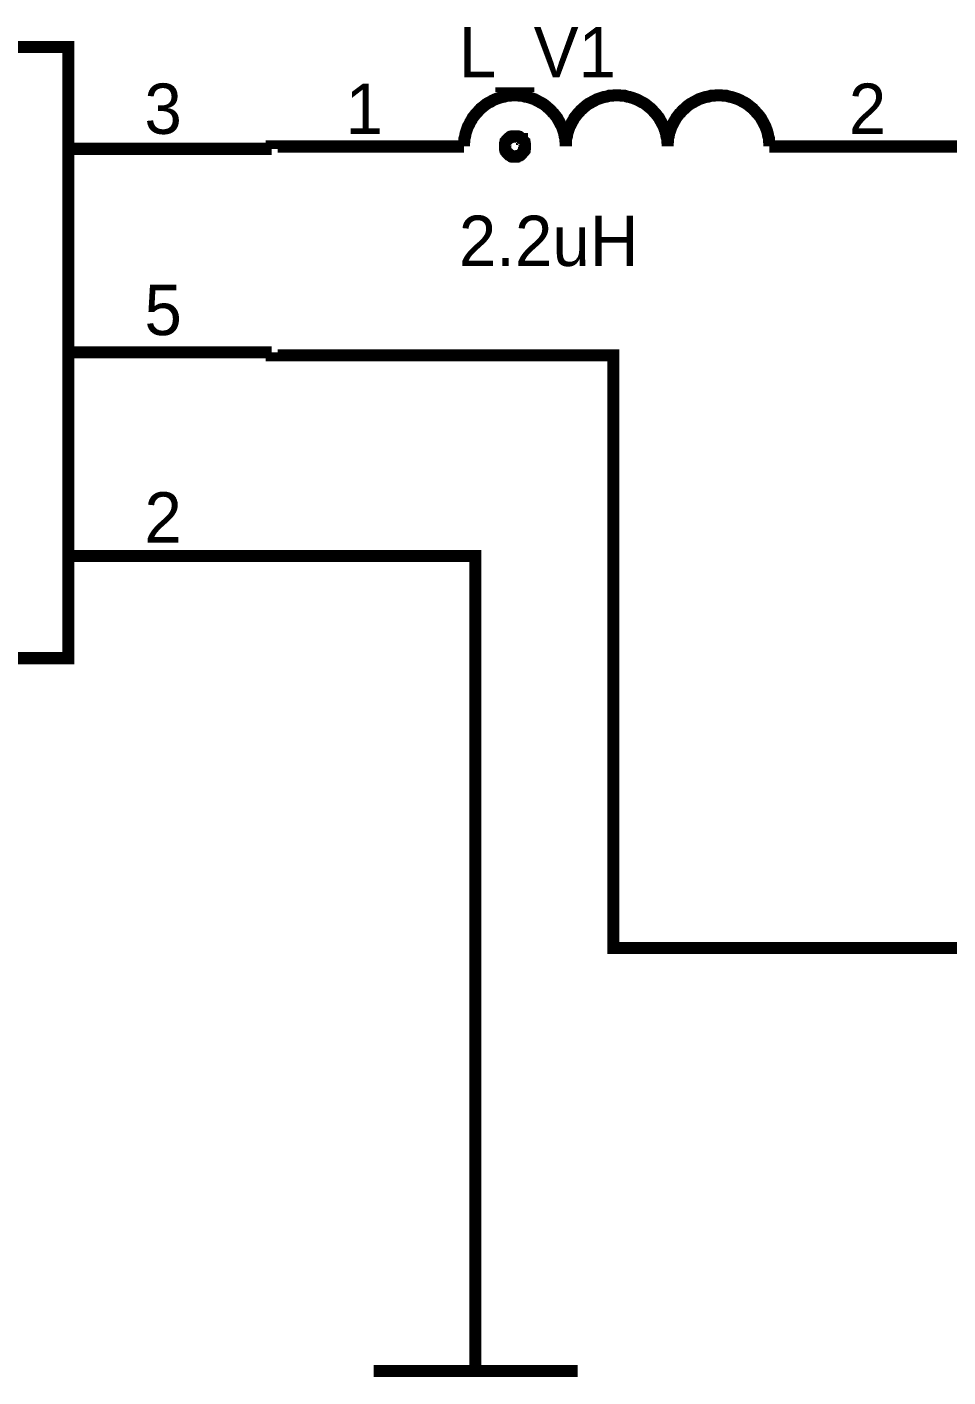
# Model space of a CAD drawing. Header units: inches. Extents: x 0 to 16.9, y 0 to 11.7.
# Drawn here: x 4.15 to 5.054, y 9.028 to 10.353 of the extents above; entities that cross this region are included whole.
import ezdxf

# ---------------------------------------------------------------- set-up
doc = ezdxf.new("R2010")
doc.units = ezdxf.units.IN
doc.header["$MEASUREMENT"] = 0
doc.layers.add('Sheet', color=255, linetype='Continuous')

msp = doc.modelspace()

# ---------------------------------------------------------------- linework, layer by layer
at = {"layer": 'Sheet'}
for points in [[(3.3901, 10.3336, 0.0118, 0.0118, 0), (4.1902, 10.3336, 0.0118, 0.0118, 0), (4.1902, 9.7335, 0.0118, 0.0118, 0), (3.3901, 9.7335, 0.0118, 0.0118, 0), (3.3901, 10.3336, 0.0118, 0.0118, 0)], [(3.3901, 10.3336, 0.0039, 0.0039, 0), (3.3901, 9.7335, 0.0039, 0.0039, 0), (4.1902, 9.7335, 0.0039, 0.0039, 0), (4.1902, 10.3336, 0.0039, 0.0039, 0), (3.3901, 10.3336, 0.0039, 0.0039, 0), (3.3901, 10.3336, 0.0039, 0.0039, 0)]]:
    msp.add_lwpolyline(points, format="xyseb", close=True, dxfattribs=at)
for points in [[(4.6284, 10.2861, 0.0118, 0.0118, 0), (4.6257, 10.2861, 0.0118, 0.0118, 0), (4.6234, 10.2857, 0.0118, 0.0118, 0), (4.6207, 10.2857, 0.0118, 0.0118, 0), (4.6184, 10.2849, 0.0118, 0.0118, 0), (4.6161, 10.2845, 0.0118, 0.0118, 0), (4.6137, 10.2838, 0.0118, 0.0118, 0), (4.6114, 10.283, 0.0118, 0.0118, 0), (4.6091, 10.2822, 0.0118, 0.0118, 0), (4.6068, 10.2811, 0.0118, 0.0118, 0), (4.6049, 10.2799, 0.0118, 0.0118, 0), (4.6026, 10.2788, 0.0118, 0.0118, 0), (4.6006, 10.2776, 0.0118, 0.0118, 0), (4.5987, 10.2761, 0.0118, 0.0118, 0), (4.5968, 10.2745, 0.0118, 0.0118, 0), (4.5948, 10.273, 0.0118, 0.0118, 0), (4.5933, 10.2714, 0.0118, 0.0118, 0), (4.5918, 10.2695, 0.0118, 0.0118, 0), (4.5902, 10.268, 0.0118, 0.0118, 0), (4.5887, 10.266, 0.0118, 0.0118, 0), (4.5871, 10.2641, 0.0118, 0.0118, 0), (4.586, 10.2618, 0.0118, 0.0118, 0), (4.5848, 10.2599, 0.0118, 0.0118, 0), (4.5837, 10.2575, 0.0118, 0.0118, 0), (4.5825, 10.2556, 0.0118, 0.0118, 0), (4.5817, 10.2533, 0.0118, 0.0118, 0), (4.581, 10.251, 0.0118, 0.0118, 0), (4.5802, 10.2487, 0.0118, 0.0118, 0), (4.5798, 10.246, 0.0118, 0.0118, 0), (4.579, 10.2436, 0.0118, 0.0118, 0), (4.579, 10.2409, 0.0118, 0.0118, 0), (4.5786, 10.2386, 0.0118, 0.0118, 0), (4.5786, 10.2359, 0.0118, 0.0118, 0)], [(4.6786, 10.2359, 0.0118, 0.0118, 0), (4.6786, 10.2386, 0.0118, 0.0118, 0), (4.6782, 10.2409, 0.0118, 0.0118, 0), (4.6782, 10.2436, 0.0118, 0.0118, 0), (4.6774, 10.246, 0.0118, 0.0118, 0), (4.677, 10.2487, 0.0118, 0.0118, 0), (4.6762, 10.251, 0.0118, 0.0118, 0), (4.6755, 10.2533, 0.0118, 0.0118, 0), (4.6747, 10.2556, 0.0118, 0.0118, 0), (4.6735, 10.2575, 0.0118, 0.0118, 0), (4.6724, 10.2599, 0.0118, 0.0118, 0), (4.6712, 10.2618, 0.0118, 0.0118, 0), (4.6701, 10.2641, 0.0118, 0.0118, 0), (4.6685, 10.266, 0.0118, 0.0118, 0), (4.667, 10.268, 0.0118, 0.0118, 0), (4.6654, 10.2695, 0.0118, 0.0118, 0), (4.6639, 10.2714, 0.0118, 0.0118, 0), (4.662, 10.273, 0.0118, 0.0118, 0), (4.6604, 10.2745, 0.0118, 0.0118, 0), (4.6585, 10.2761, 0.0118, 0.0118, 0), (4.6566, 10.2776, 0.0118, 0.0118, 0), (4.6543, 10.2788, 0.0118, 0.0118, 0), (4.6523, 10.2799, 0.0118, 0.0118, 0), (4.65, 10.2811, 0.0118, 0.0118, 0), (4.6481, 10.2822, 0.0118, 0.0118, 0), (4.6458, 10.283, 0.0118, 0.0118, 0), (4.6435, 10.2838, 0.0118, 0.0118, 0), (4.6411, 10.2845, 0.0118, 0.0118, 0), (4.6384, 10.2849, 0.0118, 0.0118, 0), (4.6361, 10.2857, 0.0118, 0.0118, 0), (4.6334, 10.2857, 0.0118, 0.0118, 0), (4.6311, 10.2861, 0.0118, 0.0118, 0), (4.6284, 10.2861, 0.0118, 0.0118, 0)], [(4.7287, 10.2861, 0.0118, 0.0118, 0), (4.726, 10.2861, 0.0118, 0.0118, 0), (4.7237, 10.2857, 0.0118, 0.0118, 0), (4.721, 10.2857, 0.0118, 0.0118, 0), (4.7187, 10.2849, 0.0118, 0.0118, 0), (4.716, 10.2845, 0.0118, 0.0118, 0), (4.7137, 10.2838, 0.0118, 0.0118, 0), (4.7113, 10.283, 0.0118, 0.0118, 0), (4.709, 10.2822, 0.0118, 0.0118, 0), (4.7071, 10.2811, 0.0118, 0.0118, 0), (4.7048, 10.2799, 0.0118, 0.0118, 0), (4.7029, 10.2788, 0.0118, 0.0118, 0), (4.7005, 10.2776, 0.0118, 0.0118, 0), (4.6986, 10.2761, 0.0118, 0.0118, 0), (4.6967, 10.2745, 0.0118, 0.0118, 0), (4.6951, 10.273, 0.0118, 0.0118, 0), (4.6932, 10.2714, 0.0118, 0.0118, 0), (4.6917, 10.2695, 0.0118, 0.0118, 0), (4.6901, 10.268, 0.0118, 0.0118, 0), (4.6886, 10.266, 0.0118, 0.0118, 0), (4.687, 10.2641, 0.0118, 0.0118, 0), (4.6859, 10.2618, 0.0118, 0.0118, 0), (4.6847, 10.2599, 0.0118, 0.0118, 0), (4.6836, 10.2575, 0.0118, 0.0118, 0), (4.6824, 10.2556, 0.0118, 0.0118, 0), (4.6816, 10.2533, 0.0118, 0.0118, 0), (4.6809, 10.251, 0.0118, 0.0118, 0), (4.6801, 10.2487, 0.0118, 0.0118, 0), (4.6797, 10.246, 0.0118, 0.0118, 0), (4.6789, 10.2436, 0.0118, 0.0118, 0), (4.6789, 10.2409, 0.0118, 0.0118, 0), (4.6786, 10.2386, 0.0118, 0.0118, 0), (4.6786, 10.2359, 0.0118, 0.0118, 0)], [(4.7785, 10.2359, 0.0118, 0.0118, 0), (4.7785, 10.2386, 0.0118, 0.0118, 0), (4.7781, 10.2409, 0.0118, 0.0118, 0), (4.7781, 10.2436, 0.0118, 0.0118, 0), (4.7773, 10.246, 0.0118, 0.0118, 0), (4.7769, 10.2487, 0.0118, 0.0118, 0), (4.7762, 10.251, 0.0118, 0.0118, 0), (4.7754, 10.2533, 0.0118, 0.0118, 0), (4.7746, 10.2556, 0.0118, 0.0118, 0), (4.7735, 10.2575, 0.0118, 0.0118, 0), (4.7723, 10.2599, 0.0118, 0.0118, 0), (4.7711, 10.2618, 0.0118, 0.0118, 0), (4.77, 10.2641, 0.0118, 0.0118, 0), (4.7684, 10.266, 0.0118, 0.0118, 0), (4.7669, 10.268, 0.0118, 0.0118, 0), (4.7654, 10.2695, 0.0118, 0.0118, 0), (4.7638, 10.2714, 0.0118, 0.0118, 0), (4.7623, 10.273, 0.0118, 0.0118, 0), (4.7603, 10.2745, 0.0118, 0.0118, 0), (4.7584, 10.2761, 0.0118, 0.0118, 0), (4.7565, 10.2776, 0.0118, 0.0118, 0), (4.7546, 10.2788, 0.0118, 0.0118, 0), (4.7522, 10.2799, 0.0118, 0.0118, 0), (4.7503, 10.2811, 0.0118, 0.0118, 0), (4.748, 10.2822, 0.0118, 0.0118, 0), (4.7457, 10.283, 0.0118, 0.0118, 0), (4.7434, 10.2838, 0.0118, 0.0118, 0), (4.7411, 10.2845, 0.0118, 0.0118, 0), (4.7387, 10.2849, 0.0118, 0.0118, 0), (4.7364, 10.2857, 0.0118, 0.0118, 0), (4.7337, 10.2857, 0.0118, 0.0118, 0), (4.7314, 10.2861, 0.0118, 0.0118, 0), (4.7287, 10.2861, 0.0118, 0.0118, 0)], [(4.8286, 10.2861, 0.0118, 0.0118, 0), (4.8259, 10.2861, 0.0118, 0.0118, 0), (4.8236, 10.2857, 0.0118, 0.0118, 0), (4.8209, 10.2857, 0.0118, 0.0118, 0), (4.8186, 10.2849, 0.0118, 0.0118, 0), (4.8159, 10.2845, 0.0118, 0.0118, 0), (4.8136, 10.2838, 0.0118, 0.0118, 0), (4.8113, 10.283, 0.0118, 0.0118, 0), (4.8089, 10.2822, 0.0118, 0.0118, 0), (4.807, 10.2811, 0.0118, 0.0118, 0), (4.8047, 10.2799, 0.0118, 0.0118, 0), (4.8028, 10.2788, 0.0118, 0.0118, 0), (4.8005, 10.2776, 0.0118, 0.0118, 0), (4.7985, 10.2761, 0.0118, 0.0118, 0), (4.7966, 10.2745, 0.0118, 0.0118, 0), (4.7951, 10.273, 0.0118, 0.0118, 0), (4.7931, 10.2714, 0.0118, 0.0118, 0), (4.7916, 10.2695, 0.0118, 0.0118, 0), (4.79, 10.268, 0.0118, 0.0118, 0), (4.7885, 10.266, 0.0118, 0.0118, 0), (4.787, 10.2641, 0.0118, 0.0118, 0), (4.7858, 10.2618, 0.0118, 0.0118, 0), (4.7846, 10.2599, 0.0118, 0.0118, 0), (4.7835, 10.2575, 0.0118, 0.0118, 0), (4.7823, 10.2556, 0.0118, 0.0118, 0), (4.7816, 10.2533, 0.0118, 0.0118, 0), (4.7808, 10.251, 0.0118, 0.0118, 0), (4.78, 10.2487, 0.0118, 0.0118, 0), (4.7796, 10.246, 0.0118, 0.0118, 0), (4.7789, 10.2436, 0.0118, 0.0118, 0), (4.7789, 10.2409, 0.0118, 0.0118, 0), (4.7785, 10.2386, 0.0118, 0.0118, 0), (4.7785, 10.2359, 0.0118, 0.0118, 0)], [(4.8784, 10.2359, 0.0118, 0.0118, 0), (4.8784, 10.2386, 0.0118, 0.0118, 0), (4.878, 10.2409, 0.0118, 0.0118, 0), (4.878, 10.2436, 0.0118, 0.0118, 0), (4.8772, 10.246, 0.0118, 0.0118, 0), (4.8768, 10.2487, 0.0118, 0.0118, 0), (4.8761, 10.251, 0.0118, 0.0118, 0), (4.8753, 10.2533, 0.0118, 0.0118, 0), (4.8745, 10.2556, 0.0118, 0.0118, 0), (4.8734, 10.2575, 0.0118, 0.0118, 0), (4.8722, 10.2599, 0.0118, 0.0118, 0), (4.8711, 10.2618, 0.0118, 0.0118, 0), (4.8699, 10.2641, 0.0118, 0.0118, 0), (4.8684, 10.266, 0.0118, 0.0118, 0), (4.8668, 10.268, 0.0118, 0.0118, 0), (4.8653, 10.2695, 0.0118, 0.0118, 0), (4.8637, 10.2714, 0.0118, 0.0118, 0), (4.8622, 10.273, 0.0118, 0.0118, 0), (4.8603, 10.2745, 0.0118, 0.0118, 0), (4.8583, 10.2761, 0.0118, 0.0118, 0), (4.8564, 10.2776, 0.0118, 0.0118, 0), (4.8545, 10.2788, 0.0118, 0.0118, 0), (4.8522, 10.2799, 0.0118, 0.0118, 0), (4.8502, 10.2811, 0.0118, 0.0118, 0), (4.8479, 10.2822, 0.0118, 0.0118, 0), (4.8456, 10.283, 0.0118, 0.0118, 0), (4.8433, 10.2838, 0.0118, 0.0118, 0), (4.841, 10.2845, 0.0118, 0.0118, 0), (4.8387, 10.2849, 0.0118, 0.0118, 0), (4.8363, 10.2857, 0.0118, 0.0118, 0), (4.8336, 10.2857, 0.0118, 0.0118, 0), (4.8313, 10.2861, 0.0118, 0.0118, 0), (4.8286, 10.2861, 0.0118, 0.0118, 0)], [(4.6188, 10.2359, 0.0118, 0.0118, 0), (4.6188, 10.2363, 0.0118, 0.0118, 0), (4.6188, 10.2371, 0.0118, 0.0118, 0), (4.6188, 10.2375, 0.0118, 0.0118, 0), (4.6192, 10.2379, 0.0118, 0.0118, 0), (4.6192, 10.2386, 0.0118, 0.0118, 0), (4.6192, 10.239, 0.0118, 0.0118, 0), (4.6192, 10.2394, 0.0118, 0.0118, 0), (4.6195, 10.2398, 0.0118, 0.0118, 0), (4.6195, 10.2406, 0.0118, 0.0118, 0), (4.6199, 10.2409, 0.0118, 0.0118, 0), (4.6203, 10.2413, 0.0118, 0.0118, 0), (4.6203, 10.2417, 0.0118, 0.0118, 0), (4.6207, 10.2421, 0.0118, 0.0118, 0), (4.6211, 10.2425, 0.0118, 0.0118, 0), (4.6211, 10.2429, 0.0118, 0.0118, 0), (4.6215, 10.2433, 0.0118, 0.0118, 0), (4.6219, 10.2433, 0.0118, 0.0118, 0), (4.6222, 10.2436, 0.0118, 0.0118, 0), (4.6226, 10.244, 0.0118, 0.0118, 0), (4.623, 10.2444, 0.0118, 0.0118, 0), (4.6234, 10.2444, 0.0118, 0.0118, 0), (4.6238, 10.2448, 0.0118, 0.0118, 0), (4.6242, 10.2452, 0.0118, 0.0118, 0), (4.6246, 10.2452, 0.0118, 0.0118, 0), (4.6249, 10.2452, 0.0118, 0.0118, 0), (4.6253, 10.2456, 0.0118, 0.0118, 0), (4.6261, 10.2456, 0.0118, 0.0118, 0), (4.6265, 10.2456, 0.0118, 0.0118, 0), (4.6269, 10.246, 0.0118, 0.0118, 0), (4.6273, 10.246, 0.0118, 0.0118, 0), (4.628, 10.246, 0.0118, 0.0118, 0), (4.6284, 10.246, 0.0118, 0.0118, 0)], [(4.6284, 10.246, 0.0118, 0.0118, 0), (4.6284, 10.246, 0.0118, 0.0118, 0)], [(4.6284, 10.246, 0.0118, 0.0118, 0), (4.6288, 10.246, 0.0118, 0.0118, 0), (4.6296, 10.246, 0.0118, 0.0118, 0), (4.63, 10.246, 0.0118, 0.0118, 0), (4.6303, 10.2456, 0.0118, 0.0118, 0), (4.6311, 10.2456, 0.0118, 0.0118, 0), (4.6315, 10.2456, 0.0118, 0.0118, 0), (4.6319, 10.2452, 0.0118, 0.0118, 0), (4.6323, 10.2452, 0.0118, 0.0118, 0), (4.633, 10.2452, 0.0118, 0.0118, 0), (4.6334, 10.2448, 0.0118, 0.0118, 0), (4.6338, 10.2444, 0.0118, 0.0118, 0), (4.6342, 10.2444, 0.0118, 0.0118, 0), (4.6346, 10.244, 0.0118, 0.0118, 0), (4.635, 10.2436, 0.0118, 0.0118, 0), (4.6354, 10.2433, 0.0118, 0.0118, 0), (4.6357, 10.2433, 0.0118, 0.0118, 0), (4.6357, 10.2429, 0.0118, 0.0118, 0), (4.6361, 10.2425, 0.0118, 0.0118, 0), (4.6365, 10.2421, 0.0118, 0.0118, 0), (4.6369, 10.2417, 0.0118, 0.0118, 0), (4.6369, 10.2413, 0.0118, 0.0118, 0), (4.6373, 10.2409, 0.0118, 0.0118, 0), (4.6377, 10.2406, 0.0118, 0.0118, 0), (4.6377, 10.2398, 0.0118, 0.0118, 0), (4.6377, 10.2394, 0.0118, 0.0118, 0), (4.6381, 10.239, 0.0118, 0.0118, 0), (4.6381, 10.2386, 0.0118, 0.0118, 0), (4.6381, 10.2379, 0.0118, 0.0118, 0), (4.6384, 10.2375, 0.0118, 0.0118, 0), (4.6384, 10.2371, 0.0118, 0.0118, 0), (4.6384, 10.2363, 0.0118, 0.0118, 0), (4.6384, 10.2359, 0.0118, 0.0118, 0)], [(4.1902, 10.2336, 0.0118, 0.0118, 0), (4.39, 10.2336, 0.0118, 0.0118, 0)], [(4.39, 10.2336, 0.0118, 0.0118, 0), (4.39, 10.2359, 0.0118, 0.0118, 0), (4.5285, 10.2359, 0.0118, 0.0118, 0)], [(4.5786, 10.2359, 0.0118, 0.0118, 0), (4.5285, 10.2359, 0.0118, 0.0118, 0)], [(4.5786, 10.2359, 0.0118, 0.0118, 0), (4.5786, 10.2359, 0.0118, 0.0118, 0), (4.5786, 10.2359, 0.0118, 0.0118, 0), (4.5786, 10.2359, 0.0118, 0.0118, 0), (4.5786, 10.2359, 0.0118, 0.0118, 0), (4.5786, 10.2359, 0.0118, 0.0118, 0), (4.5786, 10.2359, 0.0118, 0.0118, 0), (4.5786, 10.2359, 0.0118, 0.0118, 0), (4.5786, 10.2359, 0.0118, 0.0118, 0), (4.5786, 10.2359, 0.0118, 0.0118, 0), (4.5786, 10.2359, 0.0118, 0.0118, 0), (4.5786, 10.2359, 0.0118, 0.0118, 0), (4.5786, 10.2359, 0.0118, 0.0118, 0), (4.5786, 10.2359, 0.0118, 0.0118, 0), (4.5786, 10.2359, 0.0118, 0.0118, 0), (4.5786, 10.2359, 0.0118, 0.0118, 0), (4.5786, 10.2359, 0.0118, 0.0118, 0), (4.5786, 10.2359, 0.0118, 0.0118, 0), (4.5786, 10.2359, 0.0118, 0.0118, 0), (4.5786, 10.2359, 0.0118, 0.0118, 0), (4.5786, 10.2359, 0.0118, 0.0118, 0), (4.5786, 10.2359, 0.0118, 0.0118, 0), (4.5786, 10.2359, 0.0118, 0.0118, 0), (4.5786, 10.2359, 0.0118, 0.0118, 0), (4.5786, 10.2359, 0.0118, 0.0118, 0), (4.5786, 10.2359, 0.0118, 0.0118, 0), (4.5786, 10.2359, 0.0118, 0.0118, 0), (4.5786, 10.2359, 0.0118, 0.0118, 0), (4.5786, 10.2359, 0.0118, 0.0118, 0), (4.5786, 10.2359, 0.0118, 0.0118, 0), (4.5786, 10.2359, 0.0118, 0.0118, 0), (4.5786, 10.2359, 0.0118, 0.0118, 0), (4.5786, 10.2359, 0.0118, 0.0118, 0)], [(4.6284, 10.2259, 0.0118, 0.0118, 0), (4.628, 10.2259, 0.0118, 0.0118, 0), (4.6273, 10.2259, 0.0118, 0.0118, 0), (4.6269, 10.2259, 0.0118, 0.0118, 0), (4.6265, 10.2263, 0.0118, 0.0118, 0), (4.6261, 10.2263, 0.0118, 0.0118, 0), (4.6253, 10.2263, 0.0118, 0.0118, 0), (4.6249, 10.2267, 0.0118, 0.0118, 0), (4.6246, 10.2267, 0.0118, 0.0118, 0), (4.6242, 10.2271, 0.0118, 0.0118, 0), (4.6238, 10.2271, 0.0118, 0.0118, 0), (4.6234, 10.2274, 0.0118, 0.0118, 0), (4.623, 10.2278, 0.0118, 0.0118, 0), (4.6226, 10.2278, 0.0118, 0.0118, 0), (4.6222, 10.2282, 0.0118, 0.0118, 0), (4.6219, 10.2286, 0.0118, 0.0118, 0), (4.6215, 10.229, 0.0118, 0.0118, 0), (4.6211, 10.2294, 0.0118, 0.0118, 0), (4.6211, 10.2298, 0.0118, 0.0118, 0), (4.6207, 10.2301, 0.0118, 0.0118, 0), (4.6203, 10.2305, 0.0118, 0.0118, 0), (4.6203, 10.2309, 0.0118, 0.0118, 0), (4.6199, 10.2313, 0.0118, 0.0118, 0), (4.6195, 10.2317, 0.0118, 0.0118, 0), (4.6195, 10.2321, 0.0118, 0.0118, 0), (4.6192, 10.2325, 0.0118, 0.0118, 0), (4.6192, 10.2328, 0.0118, 0.0118, 0), (4.6192, 10.2336, 0.0118, 0.0118, 0), (4.6192, 10.234, 0.0118, 0.0118, 0), (4.6188, 10.2344, 0.0118, 0.0118, 0), (4.6188, 10.2348, 0.0118, 0.0118, 0), (4.6188, 10.2355, 0.0118, 0.0118, 0), (4.6188, 10.2359, 0.0118, 0.0118, 0)], [(4.6188, 10.2359, 0.0118, 0.0118, 0), (4.6188, 10.2359, 0.0118, 0.0118, 0)], [(4.6384, 10.2359, 0.0118, 0.0118, 0), (4.6384, 10.2355, 0.0118, 0.0118, 0), (4.6384, 10.2348, 0.0118, 0.0118, 0), (4.6384, 10.2344, 0.0118, 0.0118, 0), (4.6381, 10.234, 0.0118, 0.0118, 0), (4.6381, 10.2336, 0.0118, 0.0118, 0), (4.6381, 10.2328, 0.0118, 0.0118, 0), (4.6377, 10.2325, 0.0118, 0.0118, 0), (4.6377, 10.2321, 0.0118, 0.0118, 0), (4.6377, 10.2317, 0.0118, 0.0118, 0), (4.6373, 10.2313, 0.0118, 0.0118, 0), (4.6369, 10.2309, 0.0118, 0.0118, 0), (4.6369, 10.2305, 0.0118, 0.0118, 0), (4.6365, 10.2301, 0.0118, 0.0118, 0), (4.6361, 10.2298, 0.0118, 0.0118, 0), (4.6357, 10.2294, 0.0118, 0.0118, 0), (4.6357, 10.229, 0.0118, 0.0118, 0), (4.6354, 10.2286, 0.0118, 0.0118, 0), (4.635, 10.2282, 0.0118, 0.0118, 0), (4.6346, 10.2278, 0.0118, 0.0118, 0), (4.6342, 10.2278, 0.0118, 0.0118, 0), (4.6338, 10.2274, 0.0118, 0.0118, 0), (4.6334, 10.2271, 0.0118, 0.0118, 0), (4.633, 10.2271, 0.0118, 0.0118, 0), (4.6323, 10.2267, 0.0118, 0.0118, 0), (4.6319, 10.2267, 0.0118, 0.0118, 0), (4.6315, 10.2263, 0.0118, 0.0118, 0), (4.6311, 10.2263, 0.0118, 0.0118, 0), (4.6303, 10.2263, 0.0118, 0.0118, 0), (4.63, 10.2259, 0.0118, 0.0118, 0), (4.6296, 10.2259, 0.0118, 0.0118, 0), (4.6288, 10.2259, 0.0118, 0.0118, 0), (4.6284, 10.2259, 0.0118, 0.0118, 0)], [(4.6384, 10.2359, 0.0118, 0.0118, 0), (4.6384, 10.2359, 0.0118, 0.0118, 0), (4.6384, 10.2359, 0.0118, 0.0118, 0), (4.6384, 10.2359, 0.0118, 0.0118, 0), (4.6384, 10.2359, 0.0118, 0.0118, 0), (4.6384, 10.2359, 0.0118, 0.0118, 0), (4.6384, 10.2359, 0.0118, 0.0118, 0), (4.6384, 10.2359, 0.0118, 0.0118, 0), (4.6384, 10.2359, 0.0118, 0.0118, 0), (4.6384, 10.2359, 0.0118, 0.0118, 0), (4.6384, 10.2359, 0.0118, 0.0118, 0), (4.6384, 10.2359, 0.0118, 0.0118, 0), (4.6384, 10.2359, 0.0118, 0.0118, 0), (4.6384, 10.2359, 0.0118, 0.0118, 0), (4.6384, 10.2359, 0.0118, 0.0118, 0), (4.6384, 10.2359, 0.0118, 0.0118, 0), (4.6384, 10.2359, 0.0118, 0.0118, 0), (4.6384, 10.2359, 0.0118, 0.0118, 0), (4.6384, 10.2359, 0.0118, 0.0118, 0), (4.6384, 10.2359, 0.0118, 0.0118, 0), (4.6384, 10.2359, 0.0118, 0.0118, 0), (4.6384, 10.2359, 0.0118, 0.0118, 0), (4.6384, 10.2359, 0.0118, 0.0118, 0), (4.6384, 10.2359, 0.0118, 0.0118, 0), (4.6384, 10.2359, 0.0118, 0.0118, 0), (4.6384, 10.2359, 0.0118, 0.0118, 0), (4.6384, 10.2359, 0.0118, 0.0118, 0), (4.6384, 10.2359, 0.0118, 0.0118, 0), (4.6384, 10.2359, 0.0118, 0.0118, 0), (4.6384, 10.2359, 0.0118, 0.0118, 0), (4.6384, 10.2359, 0.0118, 0.0118, 0), (4.6384, 10.2359, 0.0118, 0.0118, 0), (4.6384, 10.2359, 0.0118, 0.0118, 0)], [(4.6384, 10.2359, 0.0118, 0.0118, 0), (4.6384, 10.2359, 0.0118, 0.0118, 0)], [(4.6786, 10.2359, 0.0118, 0.0118, 0), (4.6786, 10.2359, 0.0118, 0.0118, 0), (4.6786, 10.2359, 0.0118, 0.0118, 0), (4.6786, 10.2359, 0.0118, 0.0118, 0), (4.6786, 10.2359, 0.0118, 0.0118, 0), (4.6786, 10.2359, 0.0118, 0.0118, 0), (4.6786, 10.2359, 0.0118, 0.0118, 0), (4.6786, 10.2359, 0.0118, 0.0118, 0), (4.6786, 10.2359, 0.0118, 0.0118, 0), (4.6786, 10.2359, 0.0118, 0.0118, 0), (4.6786, 10.2359, 0.0118, 0.0118, 0), (4.6786, 10.2359, 0.0118, 0.0118, 0), (4.6786, 10.2359, 0.0118, 0.0118, 0), (4.6786, 10.2359, 0.0118, 0.0118, 0), (4.6786, 10.2359, 0.0118, 0.0118, 0), (4.6786, 10.2359, 0.0118, 0.0118, 0), (4.6786, 10.2359, 0.0118, 0.0118, 0), (4.6786, 10.2359, 0.0118, 0.0118, 0), (4.6786, 10.2359, 0.0118, 0.0118, 0), (4.6786, 10.2359, 0.0118, 0.0118, 0), (4.6786, 10.2359, 0.0118, 0.0118, 0), (4.6786, 10.2359, 0.0118, 0.0118, 0), (4.6786, 10.2359, 0.0118, 0.0118, 0), (4.6786, 10.2359, 0.0118, 0.0118, 0), (4.6786, 10.2359, 0.0118, 0.0118, 0), (4.6786, 10.2359, 0.0118, 0.0118, 0), (4.6786, 10.2359, 0.0118, 0.0118, 0), (4.6786, 10.2359, 0.0118, 0.0118, 0), (4.6786, 10.2359, 0.0118, 0.0118, 0), (4.6786, 10.2359, 0.0118, 0.0118, 0), (4.6786, 10.2359, 0.0118, 0.0118, 0), (4.6786, 10.2359, 0.0118, 0.0118, 0), (4.6786, 10.2359, 0.0118, 0.0118, 0)], [(4.7785, 10.2359, 0.0118, 0.0118, 0), (4.7785, 10.2359, 0.0118, 0.0118, 0), (4.7785, 10.2359, 0.0118, 0.0118, 0), (4.7785, 10.2359, 0.0118, 0.0118, 0), (4.7785, 10.2359, 0.0118, 0.0118, 0), (4.7785, 10.2359, 0.0118, 0.0118, 0), (4.7785, 10.2359, 0.0118, 0.0118, 0), (4.7785, 10.2359, 0.0118, 0.0118, 0), (4.7785, 10.2359, 0.0118, 0.0118, 0), (4.7785, 10.2359, 0.0118, 0.0118, 0), (4.7785, 10.2359, 0.0118, 0.0118, 0), (4.7785, 10.2359, 0.0118, 0.0118, 0), (4.7785, 10.2359, 0.0118, 0.0118, 0), (4.7785, 10.2359, 0.0118, 0.0118, 0), (4.7785, 10.2359, 0.0118, 0.0118, 0), (4.7785, 10.2359, 0.0118, 0.0118, 0), (4.7785, 10.2359, 0.0118, 0.0118, 0), (4.7785, 10.2359, 0.0118, 0.0118, 0), (4.7785, 10.2359, 0.0118, 0.0118, 0), (4.7785, 10.2359, 0.0118, 0.0118, 0), (4.7785, 10.2359, 0.0118, 0.0118, 0), (4.7785, 10.2359, 0.0118, 0.0118, 0), (4.7785, 10.2359, 0.0118, 0.0118, 0), (4.7785, 10.2359, 0.0118, 0.0118, 0), (4.7785, 10.2359, 0.0118, 0.0118, 0), (4.7785, 10.2359, 0.0118, 0.0118, 0), (4.7785, 10.2359, 0.0118, 0.0118, 0), (4.7785, 10.2359, 0.0118, 0.0118, 0), (4.7785, 10.2359, 0.0118, 0.0118, 0), (4.7785, 10.2359, 0.0118, 0.0118, 0), (4.7785, 10.2359, 0.0118, 0.0118, 0), (4.7785, 10.2359, 0.0118, 0.0118, 0), (4.7785, 10.2359, 0.0118, 0.0118, 0)], [(4.8784, 10.2359, 0.0118, 0.0118, 0), (4.9285, 10.2359, 0.0118, 0.0118, 0)], [(5.2765, 10.2359, 0.0118, 0.0118, 0), (4.9285, 10.2359, 0.0118, 0.0118, 0)], [(4.1902, 10.0337, 0.0118, 0.0118, 0), (4.39, 10.0337, 0.0118, 0.0118, 0)], [(4.39, 10.0337, 0.0118, 0.0118, 0), (4.39, 10.0307, 0.0118, 0.0118, 0), (4.7252, 10.0307, 0.0118, 0.0118, 0), (4.7252, 9.4488, 0.0118, 0.0118, 0), (5.2765, 9.4488, 0.0118, 0.0118, 0)], [(4.1902, 9.8339, 0.0118, 0.0118, 0), (4.39, 9.8339, 0.0118, 0.0118, 0)], [(4.39, 9.8339, 0.0118, 0.0118, 0), (4.5898, 9.8339, 0.0118, 0.0118, 0), (4.5898, 9.1335, 0.0118, 0.0118, 0)], [(4.5898, 9.1335, 0.0118, 0.0118, 0), (4.5898, 9.0336, 0.0118, 0.0118, 0)], [(4.4899, 9.0336, 0.0118, 0.0118, 0), (4.6901, 9.0336, 0.0118, 0.0118, 0)]]:
    msp.add_lwpolyline(points, format="xyseb", dxfattribs=at)

# ---------------------------------------------------------------- texts
for s, height, p in [('L_V1', 0.04939, (4.5736, 10.3038)), ('3', 0.0494, (4.265, 10.2483)), ('1', 0.0494, (4.4625, 10.2483)), ('2', 0.0494, (4.9563, 10.2483)), ('2.2uH', 0.04939, (4.5736, 10.1186)), ('5', 0.0494, (4.265, 10.0507)), ('2', 0.0494, (4.265, 9.847))]:
    msp.add_text(s, height=height, dxfattribs=at).set_placement(p)

doc.saveas('drawing.dxf')
